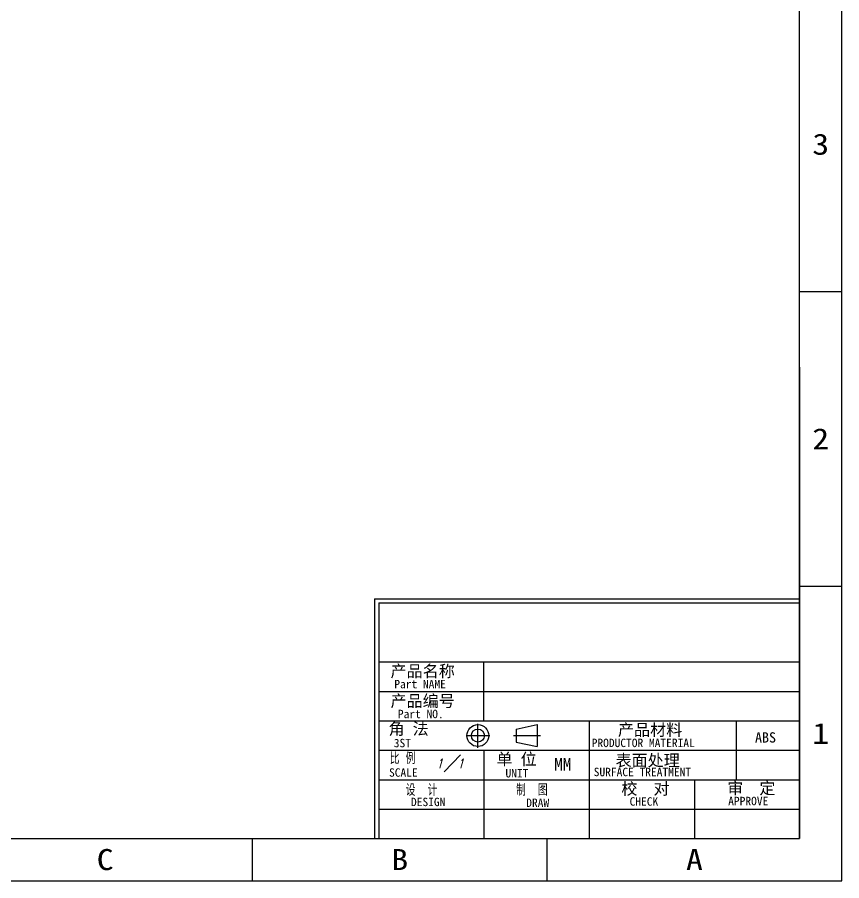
# Model space of a CAD drawing. Header units: millimetres. Extents: x -1671 to -1077, y 4621 to 5041.
# Drawn here: x -1273.3 to -1077.4, y 4621 to 4826.1 of the extents above; entities that cross this region are included whole.
import ezdxf
from ezdxf.enums import TextEntityAlignment as Align

# ---------------------------------------------------------------- set-up
doc = ezdxf.new("R2010")
doc.units = ezdxf.units.MM
doc.header["$LTSCALE"] = 0.5
doc.linetypes.add('CENTER', pattern=[50.8, 31.75, -6.35, 6.35, -6.35])
for name, color, linetype in [('center', 1, 'CENTER'), ('dim', 3, 'Continuous'), ('text', 3, 'Continuous')]:
    doc.layers.add(name, color=color, linetype=linetype)
doc.styles.add('COMPLEX', font='complex', dxfattribs={"width": 0.7, "oblique": 10})
doc.styles.add('romans', font='romans.shx', dxfattribs={"width": 0.75, "bigfont": 'fangsong.shx'})
doc.styles.add('STYLE1', font='', dxfattribs={"height": 4.5})
doc.styles.add('TEXTSTYLE_0', font='txt', dxfattribs={"width": 0.8})
doc.styles.add('仿宋', font='')
doc.styles.get('STYLE1').set_extended_font_data('仿宋_GB2312')
doc.styles.get('仿宋').set_extended_font_data('仿宋_GB2312')

# ---------------------------------------------------------------- blocks, each defined once
blk = doc.blocks.new('SUN_6HWZ35TKK40GSGJE8VEUYAXIAKM')
at = {"color": 7, "linetype": 'Continuous'}
for p, q in [((0, 0), (0, 420)), ((-10, 10), (-10, 410)), ((-10, 140), (0, 140)), ((-10, 70), (0, 70)), ((-584, 10), (-10, 10)), ((-140, 0), (-140, 10)), ((-70, 0), (-70, 10)), ((-594, 0), (0, 0))]:
    blk.add_line(p, q, dxfattribs=at)
at = {"color": 2, "linetype": 'Continuous', "style": 'TEXTSTYLE_0'}
for s, width, p, p2 in [('3', 1.2, (-6.99, 172.5), (-2.99, 172.5)), ('2', 1.2, (-6.99, 102.5), (-2.99, 102.5)), ('1', 2.4, (-6.99, 32.5), (-2.99, 32.5)), ('C', 1.2, (-176.99, 2.53), (-172.99, 2.53)), ('B', 1.2, (-106.99, 2.53), (-102.99, 2.53)), ('A', 1.2, (-36.99, 2.53), (-32.99, 2.53))]:
    blk.add_text(s, height=5, dxfattribs=dict(at, width=width)).set_placement(p, p2, align=Align.FIT)

msp = doc.modelspace()

# ---------------------------------------------------------------- linework, layer by layer
for p, q in [((-1087.397, 4742.956), (-1087.397, 4630.956)), ((-1188.397, 4687.956), (-1188.397, 4630.956)), ((-1188.397, 4687.956), (-1087.397, 4687.956)), ((-1187.397, 4686.956), (-1087.397, 4686.956)), ((-1187.397, 4686.956), (-1187.397, 4630.956)), ((-1087.397, 4686.956), (-1087.397, 4630.956)), ((-1187.397, 4672.956), (-1087.397, 4672.956)), ((-1162.397, 4658.956), (-1162.397, 4672.956)), ((-1187.397, 4665.956), (-1087.397, 4665.956)), ((-1187.397, 4658.956), (-1087.397, 4658.956)), ((-1137.397, 4658.956), (-1137.397, 4630.956)), ((-1102.397, 4644.956), (-1102.397, 4658.956)), ((-1187.397, 4651.956), (-1087.397, 4651.956)), ((-1162.397, 4651.956), (-1162.397, 4630.956)), ((-1187.397, 4644.956), (-1087.397, 4644.956)), ((-1112.397, 4644.956), (-1112.397, 4630.956)), ((-1187.397, 4637.956), (-1087.397, 4637.956)), ((-1187.397, 4630.956), (-1087.397, 4630.956))]:
    msp.add_line(p, q)
at = {"color": 5}
for p, q in [((-1154.7, 4656.996), (-1149.714, 4658.038)), ((-1149.714, 4658.038), (-1149.714, 4652.843)), ((-1154.7, 4656.996), (-1154.7, 4653.885)), ((-1154.7, 4653.885), (-1149.714, 4652.843))]:
    msp.add_line(p, q, dxfattribs=at)
for radius in [2.598, 1.555]:
    msp.add_circle((-1163.833, 4655.441), radius, dxfattribs=at)
at = {"layer": 'center'}
for p, q in [((-1163.833, 4652.509), (-1163.833, 4658.262)), ((-1166.59, 4655.441), (-1160.969, 4655.441)), ((-1155.345, 4655.441), (-1148.948, 4655.441))]:
    msp.add_line(p, q, dxfattribs=at)
at = {"layer": 'text'}
msp.add_line((-1167.998, 4650.845), (-1171.841, 4646.869), dxfattribs=at)

# ---------------------------------------------------------------- block references
at = {"layer": 'dim'}
msp.add_blockref('SUN_6HWZ35TKK40GSGJE8VEUYAXIAKM', (-1077.397, 4620.956), dxfattribs=at)

# ---------------------------------------------------------------- texts
at = {"color": 3, "linetype": 'Continuous', "style": '仿宋'}
for s, height, p in [('产品名称', 2.8, (-1184.584, 4669.364)), ('产品编号', 2.8, (-1184.584, 4662.269)), ('Part NO.', 2, (-1182.839, 4659.58)), ('角 法', 2.8, (-1185.058, 4655.654)), ('产品材料', 2.8, (-1130.566, 4655.41)), ('单 位', 2.8, (-1159.415, 4648.454)), ('表面处理', 2.8, (-1131.14, 4648.155)), ('审  定', 2.8, (-1104.591, 4641.531)), ('校  对', 2.8, (-1129.744, 4641.423))]:
    msp.add_text(s, height=height, dxfattribs=at).set_placement(p)
at = {"color": 3, "style": '仿宋'}
for s, p in [('Part NAME', (-1183.689, 4666.674)), ('3ST', (-1183.815, 4652.668)), ('PRODUCTOR MATERIAL', (-1136.796, 4652.71)), ('SCALE', (-1184.942, 4645.668)), ('UNIT', (-1157.28, 4645.506)), ('SURFACE TREATMENT', (-1136.317, 4645.798)), ('DESIGN', (-1179.724, 4638.677)), ('CHECK', (-1127.794, 4638.789)), ('APPROVE', (-1104.368, 4638.895)), ('DRAW', (-1152.344, 4638.486))]:
    msp.add_text(s, height=2, dxfattribs=at).set_placement(p)
at = {"color": 6, "style": 'STYLE1'}
msp.add_text('ABS', height=2.4423, dxfattribs=at).set_placement((-1095.504, 4653.782), align=Align.CENTER)
at = {"color": 3, "linetype": 'Continuous', "style": 'romans', "width": 0.75}
for s, p in [('比 例', (-1184.763, 4648.654)), ('设  计', (-1180.976, 4641.121)), ('制  图', (-1154.752, 4641.147))]:
    msp.add_text(s, height=2.8, dxfattribs=at).set_placement(p)
at = {"color": 6, "style": '仿宋'}
msp.add_text('MM', height=3, dxfattribs=at).set_placement((-1145.7, 4647.097))
at = {"layer": 'text', "style": 'COMPLEX', "oblique": 15, "width": 0.7}
msp.add_text('1   1', height=2.25, dxfattribs=at).set_placement((-1173.609, 4647.703))

doc.saveas('drawing.dxf')
